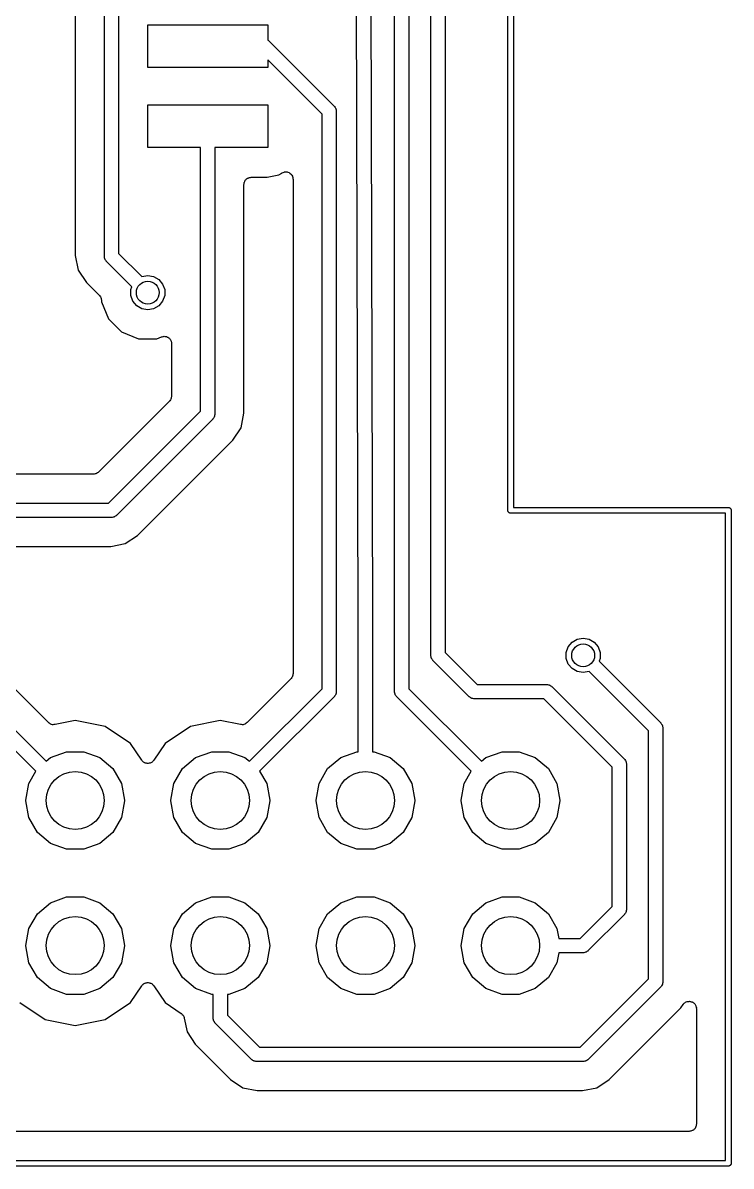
# Model space of a CAD drawing. Extents: x 34.2 to 58.5, y -63.5 to -33.
# Drawn here: x 46.07 to 58.47, y -63.55 to -43.54 of the extents above; entities that cross this region are included whole.
import ezdxf

# ---------------------------------------------------------------- set-up
doc = ezdxf.new("R2010")
doc.units = 0
doc.header["$MEASUREMENT"] = 0
doc.layers.add('BLACK', color=7, linetype='CONTINUOUS')

msp = doc.modelspace()

# ---------------------------------------------------------------- linework, layer by layer
at = {"layer": 'Black'}
for p, q in [((54.56, -52.07), (54.56, -33.07)), ((54.66, -33.02), (54.66, -52.02)), ((53.215, -54.61), (53.215, -38.7868)), ((53.465, -38.735), (53.465, -54.5582)), ((52.58, -55.245), (52.58, -39.4218)), ((52.83, -39.37), (52.83, -55.1932)), ((51.945, -53.975), (51.9118, -42.5943)), ((52.1617, -42.5429), (52.195, -53.9746)), ((46.992, -43.1925), (46.992, -47.6125)), ((47.5, -47.625), (47.5, -43.18)), ((47.75, -43.2318), (47.75, -47.5732)), ((48.26, -44.32), (48.26, -43.57)), ((48.26, -43.57), (50.36, -43.57)), ((50.36, -43.57), (50.36, -43.8402)), ((50.36, -43.8402), (50.3612, -43.8411)), ((50.3612, -43.8411), (50.3753, -43.8492)), ((50.3753, -43.8492), (50.3789, -43.8535)), ((50.3789, -43.8535), (50.3834, -43.8566)), ((50.3834, -43.8566), (51.5234, -44.9966)), ((51.31, -45.1368), (50.36, -44.1868)), ((50.36, -44.1868), (50.36, -44.32)), ((50.36, -44.32), (48.26, -44.32)), ((48.26, -45.72), (48.26, -44.97)), ((48.26, -44.97), (50.36, -44.97)), ((50.36, -44.97), (50.36, -45.72)), ((51.5234, -44.9966), (51.5265, -45.0011)), ((51.5265, -45.0011), (51.5308, -45.0047)), ((51.5308, -45.0047), (51.5389, -45.0188)), ((51.5389, -45.0188), (51.5483, -45.0322)), ((51.31, -55.1932), (51.31, -45.1368)), ((51.5483, -45.0322), (51.5497, -45.0375)), ((51.5497, -45.0375), (51.5525, -45.0422)), ((51.5525, -45.0422), (51.5553, -45.0583)), ((51.5553, -45.0583), (51.5595, -45.0741)), ((51.5595, -45.0741), (51.559, -45.0796)), ((51.559, -45.0796), (51.56, -45.085)), ((51.56, -45.085), (51.56, -55.245)), ((49.185, -45.72), (48.26, -45.72)), ((49.185, -50.3332), (49.185, -45.72)), ((50.36, -45.72), (49.435, -45.72)), ((49.435, -45.72), (49.435, -50.385)), ((50.3478, -46.2404), (50.5533, -46.2006)), ((50.5533, -46.2006), (50.6053, -46.1664)), ((50.6053, -46.1664), (50.6087, -46.165)), ((50.6087, -46.165), (50.6115, -46.1626)), ((50.6115, -46.1626), (50.6288, -46.1563)), ((50.6288, -46.1563), (50.6458, -46.149)), ((50.6458, -46.149), (50.6495, -46.1488)), ((50.6495, -46.1488), (50.6529, -46.1475)), ((50.6529, -46.1475), (50.6714, -46.1475)), ((50.6714, -46.1475), (50.6898, -46.1465)), ((50.6898, -46.1465), (50.6934, -46.1475)), ((50.6934, -46.1475), (50.6971, -46.1475)), ((50.6971, -46.1475), (50.7144, -46.1538)), ((50.7144, -46.1538), (50.7321, -46.1591)), ((50.7321, -46.1591), (50.735, -46.1613)), ((50.735, -46.1613), (50.7385, -46.1626)), ((50.7385, -46.1626), (50.7526, -46.1745)), ((50.7526, -46.1745), (50.7674, -46.1855)), ((50.7674, -46.1855), (50.7695, -46.1886)), ((50.7695, -46.1886), (50.7723, -46.191)), ((50.7723, -46.191), (50.7815, -46.2069)), ((50.7815, -46.2069), (50.7916, -46.2224)), ((50.7916, -46.2224), (50.7925, -46.226)), ((50.7925, -46.226), (50.7943, -46.2292)), ((49.943, -46.3674), (49.9449, -46.3565)), ((49.943, -50.3725), (49.943, -46.3674)), ((49.9449, -46.3454), (49.9487, -46.3349)), ((49.9449, -46.3565), (49.9449, -46.3454)), ((49.9487, -46.3349), (49.9507, -46.324)), ((49.9507, -46.324), (49.9562, -46.3144)), ((49.9562, -46.3144), (49.96, -46.3039)), ((49.96, -46.3039), (49.9672, -46.2954)), ((49.9672, -46.2954), (49.9727, -46.2858)), ((49.9727, -46.2858), (49.9812, -46.2787)), ((49.9812, -46.2787), (49.9884, -46.2702)), ((49.9884, -46.2702), (49.998, -46.2646)), ((49.998, -46.2646), (50.0065, -46.2575)), ((50.0065, -46.2575), (50.0169, -46.2537)), ((50.0169, -46.2537), (50.0266, -46.2481)), ((50.0266, -46.2481), (50.0375, -46.2462)), ((50.0375, -46.2462), (50.0479, -46.2424)), ((50.0479, -46.2424), (50.0591, -46.2424)), ((50.0591, -46.2424), (50.07, -46.2404)), ((50.07, -46.2404), (50.3478, -46.2404)), ((50.7943, -46.2292), (50.7975, -46.2473)), ((50.7975, -46.2473), (50.8018, -46.2653)), ((50.8018, -46.2653), (50.8014, -46.269)), ((50.8014, -46.269), (50.802, -46.2726)), ((50.802, -46.2726), (50.802, -54.9302)), ((46.992, -47.6125), (47.0425, -47.8663)), ((47.501, -47.6304), (47.5, -47.625)), ((47.75, -47.5732), (48.155, -47.9782)), ((47.5005, -47.6359), (47.501, -47.6304)), ((47.5047, -47.6517), (47.5005, -47.6359)), ((47.5075, -47.6678), (47.5047, -47.6517)), ((47.5103, -47.6725), (47.5075, -47.6678)), ((47.5117, -47.6778), (47.5103, -47.6725)), ((47.5211, -47.6912), (47.5117, -47.6778)), ((47.5292, -47.7053), (47.5211, -47.6912)), ((47.5335, -47.7089), (47.5292, -47.7053)), ((47.5366, -47.7134), (47.5335, -47.7089)), ((47.9814, -48.1582), (47.5366, -47.7134)), ((47.0425, -47.8663), (47.1862, -48.0814)), ((48.155, -47.9782), (48.157, -47.977)), ((48.157, -47.977), (48.26, -47.9589)), ((48.26, -47.9589), (48.363, -47.977)), ((48.363, -47.977), (48.4536, -48.0293)), ((47.1862, -48.0814), (47.4147, -48.3099)), ((47.9634, -48.2077), (47.9814, -48.1582)), ((47.9634, -48.3123), (47.9634, -48.2077)), ((48.4536, -48.0293), (48.5208, -48.1094)), ((48.5208, -48.1094), (48.5566, -48.2077)), ((48.5566, -48.2077), (48.5566, -48.3123)), ((47.4147, -48.3099), (47.4179, -48.3145)), ((47.4179, -48.3145), (47.4222, -48.3181)), ((47.4222, -48.3181), (47.4305, -48.3325)), ((47.4305, -48.3325), (47.44, -48.346)), ((47.44, -48.346), (47.4414, -48.3515)), ((47.4414, -48.3515), (47.4443, -48.3563)), ((47.4443, -48.3563), (47.4471, -48.3726)), ((47.4471, -48.3726), (47.4514, -48.3886)), ((47.4514, -48.3886), (47.4509, -48.3942)), ((47.4509, -48.3942), (47.4519, -48.3998)), ((47.4519, -48.3998), (47.4519, -48.42)), ((47.4519, -48.42), (47.5746, -48.7171)), ((47.9992, -48.4106), (47.9634, -48.3123)), ((48.0664, -48.4907), (47.9992, -48.4106)), ((48.5208, -48.4106), (48.4536, -48.4907)), ((48.5566, -48.3123), (48.5208, -48.4106)), ((48.157, -48.543), (48.0664, -48.4907)), ((48.26, -48.5611), (48.157, -48.543)), ((48.363, -48.543), (48.26, -48.5611)), ((48.4536, -48.4907), (48.363, -48.543)), ((47.5746, -48.7171), (47.8017, -48.9446)), ((47.8017, -48.9446), (48.0986, -49.0679)), ((48.515, -49.0315), (48.5279, -49.0268)), ((48.5279, -49.0268), (48.5364, -49.0268)), ((48.5364, -49.0268), (48.5446, -49.025)), ((48.5446, -49.025), (48.5583, -49.0268)), ((48.5583, -49.0268), (48.5721, -49.0268)), ((48.5721, -49.0268), (48.58, -49.0297)), ((48.0986, -49.0679), (48.42, -49.0681)), ((48.42, -49.0681), (48.5015, -49.0345)), ((48.5015, -49.0345), (48.515, -49.0315)), ((48.58, -49.0297), (48.5883, -49.0308)), ((48.5883, -49.0308), (48.6005, -49.0371)), ((48.6005, -49.0371), (48.6135, -49.0419)), ((48.6135, -49.0419), (48.6199, -49.0473)), ((48.6199, -49.0473), (48.6274, -49.0512)), ((48.6274, -49.0512), (48.6367, -49.0613)), ((48.6367, -49.0613), (48.6473, -49.0702)), ((48.6473, -49.0702), (48.6515, -49.0775)), ((48.6515, -49.0775), (48.6572, -49.0837)), ((48.6572, -49.0837), (48.6624, -49.0965)), ((48.6624, -49.0965), (48.6693, -49.1084)), ((48.6693, -49.1084), (48.6708, -49.1167)), ((48.6708, -49.1167), (48.674, -49.1245)), ((48.674, -49.1245), (48.6746, -49.1382)), ((48.6746, -49.1382), (48.677, -49.1518)), ((48.677, -49.1518), (48.677, -50.0702)), ((48.6398, -50.16), (47.4, -51.3998)), ((48.643, -50.1554), (48.6398, -50.16)), ((48.6473, -50.1518), (48.643, -50.1554)), ((48.6556, -50.1375), (48.6473, -50.1518)), ((48.6651, -50.1239), (48.6556, -50.1375)), ((48.6665, -50.1185), (48.6651, -50.1239)), ((48.6693, -50.1136), (48.6665, -50.1185)), ((48.6722, -50.0973), (48.6693, -50.1136)), ((48.6765, -50.0813), (48.6722, -50.0973)), ((48.677, -50.0702), (48.676, -50.0757)), ((48.676, -50.0757), (48.6765, -50.0813)), ((47.5732, -51.945), (49.185, -50.3332)), ((49.4275, -50.4278), (49.4247, -50.4325)), ((49.4303, -50.4117), (49.4275, -50.4278)), ((49.4345, -50.3959), (49.4303, -50.4117)), ((49.435, -50.385), (49.434, -50.3904)), ((49.434, -50.3904), (49.4345, -50.3959)), ((49.8925, -50.6263), (49.943, -50.3725)), ((49.3984, -50.4734), (47.7134, -52.1584)), ((49.4015, -50.4689), (49.3984, -50.4734)), ((49.4058, -50.4653), (49.4015, -50.4689)), ((49.4139, -50.4512), (49.4058, -50.4653)), ((49.4233, -50.4378), (49.4139, -50.4512)), ((49.4247, -50.4325), (49.4233, -50.4378)), ((49.7488, -50.8414), (49.8925, -50.6263)), ((48.0814, -52.5088), (49.7488, -50.8414)), ((47.3536, -51.4293), (47.3373, -51.4322)), ((47.3585, -51.4265), (47.3536, -51.4293)), ((47.3639, -51.4251), (47.3585, -51.4265)), ((47.3775, -51.4156), (47.3639, -51.4251)), ((47.3918, -51.4073), (47.3775, -51.4156)), ((47.3954, -51.403), (47.3918, -51.4073)), ((47.4, -51.3998), (47.3954, -51.403)), ((47.3102, -51.437), (44.3775, -51.437)), ((47.3157, -51.436), (47.3102, -51.437)), ((47.3213, -51.4365), (47.3157, -51.436)), ((47.3373, -51.4322), (47.3213, -51.4365)), ((44.0851, -51.945), (47.5732, -51.945)), ((54.66, -52.02), (58.42, -52.02)), ((58.42, -52.02), (58.4243, -52.0208)), ((58.4243, -52.0208), (58.4287, -52.0208)), ((58.4287, -52.0208), (58.4328, -52.0223)), ((58.4328, -52.0223), (58.4371, -52.023)), ((58.4371, -52.023), (58.4409, -52.0252)), ((58.4409, -52.0252), (58.445, -52.0267)), ((58.445, -52.0267), (58.4483, -52.0295)), ((58.4483, -52.0295), (58.4521, -52.0317)), ((47.625, -52.195), (44.0851, -52.195)), ((47.6304, -52.194), (47.625, -52.195)), ((47.6359, -52.1945), (47.6304, -52.194)), ((47.6517, -52.1903), (47.6359, -52.1945)), ((47.6678, -52.1875), (47.6517, -52.1903)), ((47.6725, -52.1847), (47.6678, -52.1875)), ((47.6778, -52.1833), (47.6725, -52.1847)), ((47.6912, -52.1739), (47.6778, -52.1833)), ((47.7053, -52.1658), (47.6912, -52.1739)), ((47.7089, -52.1615), (47.7053, -52.1658)), ((47.7134, -52.1584), (47.7089, -52.1615)), ((54.5608, -52.0743), (54.56, -52.07)), ((54.5608, -52.0787), (54.5608, -52.0743)), ((54.5623, -52.0828), (54.5608, -52.0787)), ((54.563, -52.0871), (54.5623, -52.0828)), ((54.5652, -52.0909), (54.563, -52.0871)), ((54.5667, -52.095), (54.5652, -52.0909)), ((54.5695, -52.0983), (54.5667, -52.095)), ((54.5717, -52.1021), (54.5695, -52.0983)), ((54.575, -52.1049), (54.5717, -52.1021)), ((54.5779, -52.1083), (54.575, -52.1049)), ((54.5816, -52.1105), (54.5779, -52.1083)), ((54.585, -52.1133), (54.5816, -52.1105)), ((54.5891, -52.1148), (54.585, -52.1133)), ((54.5929, -52.117), (54.5891, -52.1148)), ((54.5972, -52.1177), (54.5929, -52.117)), ((54.6013, -52.1192), (54.5972, -52.1177)), ((54.6057, -52.1192), (54.6013, -52.1192)), ((54.61, -52.12), (54.6057, -52.1192)), ((58.37, -52.12), (54.61, -52.12)), ((58.37, -63.45), (58.37, -52.12)), ((58.4521, -52.0317), (58.4549, -52.035)), ((58.4549, -52.035), (58.4583, -52.0379)), ((58.4583, -52.0379), (58.4605, -52.0416)), ((58.4605, -52.0416), (58.4633, -52.045)), ((58.4633, -52.045), (58.4648, -52.0491)), ((58.4648, -52.0491), (58.467, -52.0529)), ((58.467, -52.0529), (58.4677, -52.0572)), ((58.4677, -52.0572), (58.4692, -52.0613)), ((58.4692, -52.0613), (58.4692, -52.0657)), ((58.4692, -52.0657), (58.47, -52.07)), ((58.47, -52.07), (58.47, -63.5)), ((47.8663, -52.6525), (48.0814, -52.5088)), ((44.3771, -52.703), (47.6125, -52.703)), ((47.6125, -52.703), (47.8663, -52.6525)), ((51.945, -56.2962), (51.945, -53.975)), ((52.195, -53.9746), (52.195, -53.9748)), ((52.195, -53.9748), (52.195, -53.975)), ((52.195, -53.975), (52.195, -56.2962)), ((55.6192, -54.4594), (55.6864, -54.3793)), ((55.6864, -54.3793), (55.777, -54.327)), ((55.777, -54.327), (55.88, -54.3089)), ((55.88, -54.3089), (55.983, -54.327)), ((55.983, -54.327), (56.0736, -54.3793)), ((56.0736, -54.3793), (56.1408, -54.4594)), ((53.216, -54.6154), (53.215, -54.61)), ((53.2155, -54.6209), (53.216, -54.6154)), ((53.2197, -54.6367), (53.2155, -54.6209)), ((53.465, -54.5582), (54.0268, -55.12)), ((55.5834, -54.5577), (55.6192, -54.4594)), ((55.5834, -54.6623), (55.5834, -54.5577)), ((56.1408, -54.4594), (56.1766, -54.5577)), ((56.1766, -54.5577), (56.1766, -54.6623)), ((46.5222, -55.787), (45.5414, -54.8062)), ((53.2225, -54.6528), (53.2197, -54.6367)), ((53.2253, -54.6575), (53.2225, -54.6528)), ((53.2267, -54.6628), (53.2253, -54.6575)), ((53.2361, -54.6762), (53.2267, -54.6628)), ((53.2442, -54.6903), (53.2361, -54.6762)), ((53.2485, -54.6939), (53.2442, -54.6903)), ((53.2516, -54.6984), (53.2485, -54.6939)), ((53.8866, -55.3334), (53.2516, -54.6984)), ((55.6192, -54.7606), (55.5834, -54.6623)), ((55.6864, -54.8407), (55.6192, -54.7606)), ((56.1766, -54.6623), (56.1586, -54.7118)), ((56.1586, -54.7118), (57.2384, -55.7916)), ((50.7648, -55.02), (49.9978, -55.787)), ((50.768, -55.0154), (50.7648, -55.02)), ((50.7723, -55.0118), (50.768, -55.0154)), ((50.7806, -54.9975), (50.7723, -55.0118)), ((50.7901, -54.9839), (50.7806, -54.9975)), ((50.7915, -54.9785), (50.7901, -54.9839)), ((50.7943, -54.9736), (50.7915, -54.9785)), ((50.7972, -54.9573), (50.7943, -54.9736)), ((50.8015, -54.9413), (50.7972, -54.9573)), ((50.802, -54.9302), (50.801, -54.9357)), ((50.801, -54.9357), (50.8015, -54.9413)), ((55.777, -54.893), (55.6864, -54.8407)), ((55.88, -54.9111), (55.777, -54.893)), ((55.983, -54.893), (55.88, -54.9111)), ((55.985, -54.8918), (55.983, -54.893)), ((57.025, -55.9318), (55.985, -54.8918)), ((45.1734, -55.1566), (46.4806, -56.4639)), ((50.0766, -56.4266), (51.31, -55.1932)), ((52.83, -55.1932), (54.1006, -56.4639)), ((54.0268, -55.12), (55.245, -55.12)), ((55.245, -55.12), (55.2504, -55.121)), ((55.2504, -55.121), (55.2559, -55.1205)), ((55.2559, -55.1205), (55.2717, -55.1247)), ((55.2717, -55.1247), (55.2878, -55.1275)), ((55.2878, -55.1275), (55.2925, -55.1303)), ((55.2925, -55.1303), (55.2978, -55.1317)), ((55.2978, -55.1317), (55.3112, -55.1411)), ((55.3112, -55.1411), (55.3253, -55.1492)), ((55.3253, -55.1492), (55.3289, -55.1535)), ((55.3289, -55.1535), (55.3334, -55.1566)), ((55.3334, -55.1566), (56.6034, -56.4266)), ((46.3015, -56.6383), (45.0332, -55.37)), ((51.5234, -55.3334), (50.2534, -56.6034)), ((51.5265, -55.3289), (51.5234, -55.3334)), ((51.5308, -55.3253), (51.5265, -55.3289)), ((51.5389, -55.3112), (51.5308, -55.3253)), ((51.5483, -55.2978), (51.5389, -55.3112)), ((51.5497, -55.2925), (51.5483, -55.2978)), ((51.5525, -55.2878), (51.5497, -55.2925)), ((51.5553, -55.2717), (51.5525, -55.2878)), ((51.5595, -55.2559), (51.5553, -55.2717)), ((51.56, -55.245), (51.559, -55.2504)), ((51.559, -55.2504), (51.5595, -55.2559)), ((52.581, -55.2504), (52.58, -55.245)), ((52.5805, -55.2559), (52.581, -55.2504)), ((52.5847, -55.2717), (52.5805, -55.2559)), ((52.5875, -55.2878), (52.5847, -55.2717)), ((52.5903, -55.2925), (52.5875, -55.2878)), ((52.5917, -55.2978), (52.5903, -55.2925)), ((52.6011, -55.3112), (52.5917, -55.2978)), ((52.6092, -55.3253), (52.6011, -55.3112)), ((52.6135, -55.3289), (52.6092, -55.3253)), ((52.6166, -55.3334), (52.6135, -55.3289)), ((53.9215, -56.6383), (52.6166, -55.3334)), ((53.8911, -55.3365), (53.8866, -55.3334)), ((53.8947, -55.3408), (53.8911, -55.3365)), ((53.9088, -55.3489), (53.8947, -55.3408)), ((53.9222, -55.3583), (53.9088, -55.3489)), ((53.9275, -55.3597), (53.9222, -55.3583)), ((53.9322, -55.3625), (53.9275, -55.3597)), ((53.9483, -55.3653), (53.9322, -55.3625)), ((53.9641, -55.3695), (53.9483, -55.3653)), ((53.9696, -55.369), (53.9641, -55.3695)), ((53.975, -55.37), (53.9696, -55.369)), ((55.1932, -55.37), (53.975, -55.37)), ((56.39, -56.5668), (55.1932, -55.37)), ((46.5369, -55.7973), (46.5222, -55.787)), ((46.5509, -55.8086), (46.5369, -55.7973)), ((46.5549, -55.8099), (46.5509, -55.8086)), ((46.5584, -55.8123), (46.5549, -55.8099)), ((46.5757, -55.817), (46.5584, -55.8123)), ((46.5927, -55.8227), (46.5757, -55.817)), ((46.5969, -55.8227), (46.5927, -55.8227)), ((46.601, -55.8237), (46.5969, -55.8227)), ((46.6188, -55.8222), (46.601, -55.8237)), ((46.6368, -55.8218), (46.6188, -55.8222)), ((46.99, -55.7515), (46.6368, -55.8218)), ((47.5139, -55.8557), (46.99, -55.7515)), ((49.53, -55.7515), (49.0061, -55.8557)), ((49.8832, -55.8218), (49.53, -55.7515)), ((49.9012, -55.8222), (49.8832, -55.8218)), ((49.919, -55.8237), (49.9012, -55.8222)), ((49.9231, -55.8227), (49.919, -55.8237)), ((49.9273, -55.8227), (49.9231, -55.8227)), ((49.9443, -55.817), (49.9273, -55.8227)), ((49.9616, -55.8123), (49.9443, -55.817)), ((49.9651, -55.8099), (49.9616, -55.8123)), ((49.9691, -55.8086), (49.9651, -55.8099)), ((49.9831, -55.7973), (49.9691, -55.8086)), ((49.9978, -55.787), (49.9831, -55.7973)), ((57.2384, -55.7916), (57.2415, -55.7961)), ((57.2415, -55.7961), (57.2458, -55.7997)), ((57.2458, -55.7997), (57.2539, -55.8138)), ((57.2539, -55.8138), (57.2633, -55.8272)), ((57.2633, -55.8272), (57.2647, -55.8325)), ((57.2647, -55.8325), (57.2675, -55.8372)), ((47.9581, -56.1525), (47.5139, -55.8557)), ((49.0061, -55.8557), (48.5619, -56.1525)), ((57.025, -60.2732), (57.025, -55.9318)), ((57.2675, -55.8372), (57.2703, -55.8533)), ((57.2703, -55.8533), (57.2745, -55.8691)), ((57.2745, -55.8691), (57.274, -55.8746)), ((57.274, -55.8746), (57.275, -55.88)), ((57.275, -55.88), (57.275, -60.325)), ((48.1544, -56.4463), (47.9581, -56.1525)), ((48.5619, -56.1525), (48.3656, -56.4463)), ((46.4806, -56.4639), (46.5582, -56.3988)), ((46.5582, -56.3988), (46.84, -56.2962)), ((46.84, -56.2962), (47.14, -56.2962)), ((47.14, -56.2962), (47.4218, -56.3988)), ((47.4218, -56.3988), (47.6516, -56.5916)), ((48.8684, -56.5916), (49.0982, -56.3988)), ((49.0982, -56.3988), (49.38, -56.2962)), ((49.38, -56.2962), (49.68, -56.2962)), ((49.68, -56.2962), (49.9618, -56.3988)), ((49.9618, -56.3988), (50.0393, -56.4639)), ((50.0393, -56.4639), (50.0766, -56.4266)), ((51.4084, -56.5916), (51.6382, -56.3988)), ((51.6382, -56.3988), (51.92, -56.2962)), ((51.92, -56.2962), (51.945, -56.2962)), ((52.195, -56.2962), (52.22, -56.2962)), ((52.22, -56.2962), (52.5018, -56.3988)), ((52.5018, -56.3988), (52.7316, -56.5916)), ((54.1006, -56.4639), (54.1782, -56.3988)), ((54.1782, -56.3988), (54.46, -56.2962)), ((54.46, -56.2962), (54.76, -56.2962)), ((54.76, -56.2962), (55.0418, -56.3988)), ((55.0418, -56.3988), (55.2716, -56.5916)), ((56.6034, -56.4266), (56.6065, -56.4311)), ((56.6065, -56.4311), (56.6108, -56.4347)), ((47.6516, -56.5916), (47.8015, -56.8513)), ((48.164, -56.4563), (48.1544, -56.4463)), ((48.1722, -56.4675), (48.164, -56.4563)), ((48.1791, -56.4721), (48.1722, -56.4675)), ((48.1849, -56.4782), (48.1791, -56.4721)), ((48.1973, -56.4843), (48.1849, -56.4782)), ((48.2089, -56.492), (48.1973, -56.4843)), ((48.217, -56.494), (48.2089, -56.492)), ((48.2245, -56.4977), (48.217, -56.494)), ((48.2382, -56.4992), (48.2245, -56.4977)), ((48.2517, -56.5025), (48.2382, -56.4992)), ((48.26, -56.5016), (48.2517, -56.5025)), ((48.2683, -56.5025), (48.26, -56.5016)), ((48.2818, -56.4992), (48.2683, -56.5025)), ((48.2955, -56.4977), (48.2818, -56.4992)), ((48.303, -56.494), (48.2955, -56.4977)), ((48.3111, -56.492), (48.303, -56.494)), ((48.3227, -56.4843), (48.3111, -56.492)), ((48.3351, -56.4782), (48.3227, -56.4843)), ((48.3409, -56.4721), (48.3351, -56.4782)), ((48.3478, -56.4675), (48.3409, -56.4721)), ((48.356, -56.4563), (48.3478, -56.4675)), ((48.3656, -56.4463), (48.356, -56.4563)), ((48.7185, -56.8513), (48.8684, -56.5916)), ((50.2534, -56.6034), (50.2185, -56.6383)), ((50.2534, -56.6034), (50.2534, -56.6034)), ((50.2534, -56.6034), (50.2534, -56.6034)), ((51.2585, -56.8513), (51.4084, -56.5916)), ((52.7316, -56.5916), (52.8815, -56.8513)), ((55.2716, -56.5916), (55.4215, -56.8513)), ((56.39, -59.0032), (56.39, -56.5668)), ((56.6108, -56.4347), (56.6189, -56.4488)), ((56.6189, -56.4488), (56.6283, -56.4622)), ((56.6283, -56.4622), (56.6297, -56.4675)), ((56.6297, -56.4675), (56.6325, -56.4722)), ((56.6325, -56.4722), (56.6353, -56.4883)), ((56.6353, -56.4883), (56.6395, -56.5041)), ((56.6395, -56.5041), (56.639, -56.5096)), ((56.639, -56.5096), (56.64, -56.515)), ((56.64, -56.515), (56.64, -59.055)), ((46.1785, -56.8513), (46.3015, -56.6383)), ((50.2185, -56.6383), (50.3415, -56.8513)), ((53.7985, -56.8513), (53.9215, -56.6383)), ((46.1264, -57.1467), (46.1785, -56.8513)), ((47.8015, -56.8513), (47.8536, -57.1467)), ((48.6664, -57.1467), (48.7185, -56.8513)), ((50.3415, -56.8513), (50.3936, -57.1467)), ((51.2064, -57.1467), (51.2585, -56.8513)), ((52.8815, -56.8513), (52.9336, -57.1467)), ((53.7464, -57.1467), (53.7985, -56.8513)), ((55.4215, -56.8513), (55.4736, -57.1467)), ((46.1264, -57.1533), (46.1264, -57.1467)), ((46.1785, -57.4487), (46.1264, -57.1533)), ((47.8536, -57.1533), (47.8015, -57.4487)), ((47.8536, -57.1467), (47.8536, -57.1533)), ((48.6664, -57.1533), (48.6664, -57.1467)), ((48.7185, -57.4487), (48.6664, -57.1533)), ((50.3936, -57.1533), (50.3415, -57.4487)), ((50.3936, -57.1467), (50.3936, -57.1533)), ((51.2064, -57.1533), (51.2064, -57.1467)), ((51.2585, -57.4487), (51.2064, -57.1533)), ((52.9336, -57.1533), (52.8815, -57.4487)), ((52.9336, -57.1467), (52.9336, -57.1533)), ((53.7464, -57.1533), (53.7464, -57.1467)), ((53.7985, -57.4487), (53.7464, -57.1533)), ((55.4736, -57.1533), (55.4215, -57.4487)), ((55.4736, -57.1467), (55.4736, -57.1533)), ((46.3284, -57.7084), (46.1785, -57.4487)), ((47.8015, -57.4487), (47.6516, -57.7084)), ((48.8684, -57.7084), (48.7185, -57.4487)), ((50.3415, -57.4487), (50.1916, -57.7084)), ((51.4084, -57.7084), (51.2585, -57.4487)), ((52.8815, -57.4487), (52.7316, -57.7084)), ((53.9484, -57.7084), (53.7985, -57.4487)), ((55.4215, -57.4487), (55.2716, -57.7084)), ((46.5582, -57.9012), (46.3284, -57.7084)), ((47.6516, -57.7084), (47.4218, -57.9012)), ((49.0982, -57.9012), (48.8684, -57.7084)), ((50.1916, -57.7084), (49.9618, -57.9012)), ((51.6382, -57.9012), (51.4084, -57.7084)), ((52.7316, -57.7084), (52.5018, -57.9012)), ((54.1782, -57.9012), (53.9484, -57.7084)), ((55.2716, -57.7084), (55.0418, -57.9012)), ((46.84, -58.0038), (46.5582, -57.9012)), ((47.14, -58.0038), (46.84, -58.0038)), ((47.4218, -57.9012), (47.14, -58.0038)), ((49.38, -58.0038), (49.0982, -57.9012)), ((49.68, -58.0038), (49.38, -58.0038)), ((49.9618, -57.9012), (49.68, -58.0038)), ((51.92, -58.0038), (51.6382, -57.9012)), ((52.22, -58.0038), (51.92, -58.0038)), ((52.5018, -57.9012), (52.22, -58.0038)), ((54.46, -58.0038), (54.1782, -57.9012)), ((54.76, -58.0038), (54.46, -58.0038)), ((55.0418, -57.9012), (54.76, -58.0038)), ((46.3284, -59.1316), (46.5582, -58.9388)), ((46.5582, -58.9388), (46.84, -58.8362)), ((46.84, -58.8362), (47.14, -58.8362)), ((47.14, -58.8362), (47.4218, -58.9388)), ((47.4218, -58.9388), (47.6516, -59.1316)), ((48.8684, -59.1316), (49.0982, -58.9388)), ((49.0982, -58.9388), (49.38, -58.8362)), ((49.38, -58.8362), (49.68, -58.8362)), ((49.68, -58.8362), (49.9618, -58.9388)), ((49.9618, -58.9388), (50.1916, -59.1316)), ((51.4084, -59.1316), (51.6382, -58.9388)), ((51.6382, -58.9388), (51.92, -58.8362)), ((51.92, -58.8362), (52.22, -58.8362)), ((52.22, -58.8362), (52.5018, -58.9388)), ((52.5018, -58.9388), (52.7316, -59.1316)), ((53.9484, -59.1316), (54.1782, -58.9388)), ((54.1782, -58.9388), (54.46, -58.8362)), ((54.46, -58.8362), (54.76, -58.8362)), ((54.76, -58.8362), (55.0418, -58.9388)), ((55.0418, -58.9388), (55.2716, -59.1316)), ((55.8282, -59.565), (56.39, -59.0032)), ((46.1785, -59.3913), (46.3284, -59.1316)), ((47.6516, -59.1316), (47.8015, -59.3913)), ((48.7185, -59.3913), (48.8684, -59.1316)), ((50.1916, -59.1316), (50.3415, -59.3913)), ((51.2585, -59.3913), (51.4084, -59.1316)), ((52.7316, -59.1316), (52.8815, -59.3913)), ((53.7985, -59.3913), (53.9484, -59.1316)), ((55.2716, -59.1316), (55.4215, -59.3913)), ((56.6034, -59.1434), (55.9684, -59.7784)), ((56.6065, -59.1389), (56.6034, -59.1434)), ((56.6108, -59.1353), (56.6065, -59.1389)), ((56.6189, -59.1212), (56.6108, -59.1353)), ((56.6283, -59.1078), (56.6189, -59.1212)), ((56.6297, -59.1025), (56.6283, -59.1078)), ((56.6325, -59.0978), (56.6297, -59.1025)), ((56.6353, -59.0817), (56.6325, -59.0978)), ((56.6395, -59.0659), (56.6353, -59.0817)), ((56.64, -59.055), (56.639, -59.0604)), ((56.639, -59.0604), (56.6395, -59.0659)), ((46.1264, -59.6867), (46.1785, -59.3913)), ((47.8015, -59.3913), (47.8536, -59.6867)), ((48.6664, -59.6867), (48.7185, -59.3913)), ((50.3415, -59.3913), (50.3936, -59.6867)), ((51.2064, -59.6867), (51.2585, -59.3913)), ((52.8815, -59.3913), (52.9336, -59.6867)), ((53.7464, -59.6867), (53.7985, -59.3913)), ((55.4215, -59.3913), (55.4521, -59.565)), ((55.4521, -59.565), (55.8282, -59.565)), ((46.1264, -59.6933), (46.1264, -59.6867)), ((46.1785, -59.9887), (46.1264, -59.6933)), ((47.8536, -59.6933), (47.8015, -59.9887)), ((47.8536, -59.6867), (47.8536, -59.6933)), ((48.6664, -59.6933), (48.6664, -59.6867)), ((48.7185, -59.9887), (48.6664, -59.6933)), ((50.3936, -59.6933), (50.3415, -59.9887)), ((50.3936, -59.6867), (50.3936, -59.6933)), ((51.2064, -59.6933), (51.2064, -59.6867)), ((51.2585, -59.9887), (51.2064, -59.6933)), ((52.9336, -59.6933), (52.8815, -59.9887)), ((52.9336, -59.6867), (52.9336, -59.6933)), ((53.7464, -59.6933), (53.7464, -59.6867)), ((53.7985, -59.9887), (53.7464, -59.6933)), ((55.4521, -59.815), (55.4215, -59.9887)), ((55.88, -59.815), (55.4521, -59.815)), ((55.8854, -59.814), (55.88, -59.815)), ((55.8909, -59.8145), (55.8854, -59.814)), ((55.9067, -59.8103), (55.8909, -59.8145)), ((55.9228, -59.8075), (55.9067, -59.8103)), ((55.9275, -59.8047), (55.9228, -59.8075)), ((55.9328, -59.8033), (55.9275, -59.8047)), ((55.9462, -59.7939), (55.9328, -59.8033)), ((55.9603, -59.7858), (55.9462, -59.7939)), ((55.9639, -59.7815), (55.9603, -59.7858)), ((55.9684, -59.7784), (55.9639, -59.7815)), ((46.3284, -60.2484), (46.1785, -59.9887)), ((47.8015, -59.9887), (47.6516, -60.2484)), ((48.8684, -60.2484), (48.7185, -59.9887)), ((50.3415, -59.9887), (50.1916, -60.2484)), ((51.4084, -60.2484), (51.2585, -59.9887)), ((52.8815, -59.9887), (52.7316, -60.2484)), ((53.9484, -60.2484), (53.7985, -59.9887)), ((55.4215, -59.9887), (55.2716, -60.2484)), ((46.5582, -60.4412), (46.3284, -60.2484)), ((47.6516, -60.2484), (47.4218, -60.4412)), ((47.9581, -60.6875), (48.1544, -60.3937)), ((48.1544, -60.3937), (48.164, -60.3837)), ((48.164, -60.3837), (48.1722, -60.3725)), ((48.1722, -60.3725), (48.1791, -60.3679)), ((48.1791, -60.3679), (48.1849, -60.3618)), ((48.1849, -60.3618), (48.1973, -60.3557)), ((48.1973, -60.3557), (48.2089, -60.348)), ((48.2089, -60.348), (48.217, -60.346)), ((48.217, -60.346), (48.2245, -60.3423)), ((48.2245, -60.3423), (48.2382, -60.3408)), ((48.2382, -60.3408), (48.2517, -60.3375)), ((48.2517, -60.3375), (48.26, -60.3384)), ((48.26, -60.3384), (48.2683, -60.3375)), ((48.2683, -60.3375), (48.2818, -60.3408)), ((48.2818, -60.3408), (48.2955, -60.3423)), ((48.2955, -60.3423), (48.303, -60.346)), ((48.303, -60.346), (48.3111, -60.348)), ((48.3111, -60.348), (48.3227, -60.3557)), ((48.3227, -60.3557), (48.3351, -60.3618)), ((48.3351, -60.3618), (48.3409, -60.3679)), ((48.3409, -60.3679), (48.3478, -60.3725)), ((48.3478, -60.3725), (48.356, -60.3837)), ((48.356, -60.3837), (48.3656, -60.3937)), ((48.3656, -60.3937), (48.5619, -60.6875)), ((49.0982, -60.4412), (48.8684, -60.2484)), ((50.1916, -60.2484), (49.9618, -60.4412)), ((51.6382, -60.4412), (51.4084, -60.2484)), ((52.7316, -60.2484), (52.5018, -60.4412)), ((54.1782, -60.4412), (53.9484, -60.2484)), ((55.2716, -60.2484), (55.0418, -60.4412)), ((55.8282, -61.47), (57.025, -60.2732)), ((57.2384, -60.4134), (55.9684, -61.6834)), ((57.2415, -60.4089), (57.2384, -60.4134)), ((57.2458, -60.4053), (57.2415, -60.4089)), ((57.2539, -60.3912), (57.2458, -60.4053)), ((57.2633, -60.3778), (57.2539, -60.3912)), ((57.2647, -60.3725), (57.2633, -60.3778)), ((57.2675, -60.3678), (57.2647, -60.3725)), ((57.2703, -60.3517), (57.2675, -60.3678)), ((57.2745, -60.3359), (57.2703, -60.3517)), ((57.275, -60.325), (57.274, -60.3304)), ((57.274, -60.3304), (57.2745, -60.3359)), ((46.84, -60.5438), (46.5582, -60.4412)), ((47.14, -60.5438), (46.84, -60.5438)), ((47.4218, -60.4412), (47.14, -60.5438)), ((49.38, -60.5438), (49.0982, -60.4412)), ((49.405, -60.5438), (49.38, -60.5438)), ((49.405, -60.96), (49.405, -60.5438)), ((49.68, -60.5438), (49.655, -60.5438)), ((49.655, -60.5438), (49.655, -60.9082)), ((49.9618, -60.4412), (49.68, -60.5438)), ((51.92, -60.5438), (51.6382, -60.4412)), ((52.22, -60.5438), (51.92, -60.5438)), ((52.5018, -60.4412), (52.22, -60.5438)), ((54.46, -60.5438), (54.1782, -60.4412)), ((54.76, -60.5438), (54.46, -60.5438)), ((55.0418, -60.4412), (54.76, -60.5438)), ((46.0219, -60.6875), (46.4661, -60.9843)), ((47.5139, -60.9843), (47.9581, -60.6875)), ((48.5619, -60.6875), (48.845, -60.8766)), ((56.3364, -62.0338), (57.5888, -60.7814)), ((57.5888, -60.7814), (57.6294, -60.7206)), ((57.6294, -60.7206), (57.6342, -60.7156)), ((57.6342, -60.7156), (57.6377, -60.7095)), ((57.6377, -60.7095), (57.6494, -60.6997)), ((57.6494, -60.6997), (57.6599, -60.6887)), ((57.6599, -60.6887), (57.6662, -60.6857)), ((57.6662, -60.6857), (57.6715, -60.6812)), ((57.6715, -60.6812), (57.6858, -60.676)), ((57.6858, -60.676), (57.6995, -60.6692)), ((57.6995, -60.6692), (57.7064, -60.6685)), ((57.7064, -60.6685), (57.7129, -60.6661)), ((57.7129, -60.6661), (57.7282, -60.6661)), ((57.7282, -60.6661), (57.7433, -60.6644)), ((57.7433, -60.6644), (57.7501, -60.6661)), ((57.7501, -60.6661), (57.7571, -60.6661)), ((57.7571, -60.6661), (57.7714, -60.6713)), ((57.7714, -60.6713), (57.7861, -60.6749)), ((57.7861, -60.6749), (57.7919, -60.6788)), ((57.7919, -60.6788), (57.7985, -60.6812)), ((57.7985, -60.6812), (57.8102, -60.691)), ((57.8102, -60.691), (57.8228, -60.6994)), ((57.8228, -60.6994), (57.8269, -60.705)), ((57.8269, -60.705), (57.8323, -60.7095)), ((57.8323, -60.7095), (57.8399, -60.7227)), ((57.8399, -60.7227), (57.8489, -60.735)), ((57.8489, -60.735), (57.8509, -60.7417)), ((57.8509, -60.7417), (57.8543, -60.7477)), ((57.8543, -60.7477), (57.857, -60.7627)), ((57.857, -60.7627), (57.8612, -60.7773)), ((57.8612, -60.7773), (57.8608, -60.7843)), ((57.8608, -60.7843), (57.862, -60.7912)), ((57.862, -60.7912), (57.862, -62.815)), ((46.4661, -60.9843), (46.99, -61.0885)), ((46.99, -61.0885), (47.5139, -60.9843)), ((48.845, -60.8766), (48.849, -60.8805)), ((48.849, -60.8805), (48.8539, -60.8832)), ((48.8539, -60.8832), (48.8649, -60.8956)), ((48.8649, -60.8956), (48.8768, -60.9071)), ((48.8768, -60.9071), (48.8793, -60.9121)), ((48.8793, -60.9121), (48.883, -60.9163)), ((48.883, -60.9163), (48.889, -60.9318)), ((48.889, -60.9318), (48.8963, -60.9467)), ((48.8963, -60.9467), (48.897, -60.9522)), ((48.897, -60.9522), (48.899, -60.9574)), ((48.899, -60.9574), (48.9475, -61.2013)), ((49.406, -60.9654), (49.405, -60.96)), ((49.4055, -60.9709), (49.406, -60.9654)), ((49.4097, -60.9867), (49.4055, -60.9709)), ((49.4125, -61.0028), (49.4097, -60.9867)), ((49.4153, -61.0075), (49.4125, -61.0028)), ((49.4167, -61.0128), (49.4153, -61.0075)), ((49.4261, -61.0262), (49.4167, -61.0128)), ((49.4342, -61.0403), (49.4261, -61.0262)), ((49.655, -60.9082), (50.2168, -61.47)), ((48.9475, -61.2013), (49.0912, -61.4164)), ((49.4385, -61.0439), (49.4342, -61.0403)), ((49.4416, -61.0484), (49.4385, -61.0439)), ((50.0766, -61.6834), (49.4416, -61.0484)), ((49.0912, -61.4164), (49.7086, -62.0338)), ((50.2168, -61.47), (55.8282, -61.47)), ((50.0811, -61.6865), (50.0766, -61.6834)), ((50.0847, -61.6908), (50.0811, -61.6865)), ((50.0988, -61.6989), (50.0847, -61.6908)), ((50.1122, -61.7083), (50.0988, -61.6989)), ((50.1175, -61.7097), (50.1122, -61.7083)), ((50.1222, -61.7125), (50.1175, -61.7097)), ((50.1383, -61.7153), (50.1222, -61.7125)), ((50.1541, -61.7195), (50.1383, -61.7153)), ((50.1596, -61.719), (50.1541, -61.7195)), ((50.165, -61.72), (50.1596, -61.719)), ((55.88, -61.72), (50.165, -61.72)), ((55.8854, -61.719), (55.88, -61.72)), ((55.8909, -61.7195), (55.8854, -61.719)), ((55.9067, -61.7153), (55.8909, -61.7195)), ((55.9228, -61.7125), (55.9067, -61.7153)), ((55.9275, -61.7097), (55.9228, -61.7125)), ((55.9328, -61.7083), (55.9275, -61.7097)), ((55.9462, -61.6989), (55.9328, -61.7083)), ((55.9603, -61.6908), (55.9462, -61.6989)), ((55.9639, -61.6865), (55.9603, -61.6908)), ((55.9684, -61.6834), (55.9639, -61.6865)), ((49.7086, -62.0338), (49.9237, -62.1775)), ((56.1213, -62.1775), (56.3364, -62.0338)), ((49.9237, -62.1775), (50.1775, -62.228)), ((50.1775, -62.228), (55.8675, -62.228)), ((55.8675, -62.228), (56.1213, -62.1775)), ((57.8601, -62.8371), (57.8563, -62.8475)), ((57.862, -62.815), (57.8601, -62.8259)), ((57.8601, -62.8259), (57.8601, -62.8371)), ((57.735, -62.942), (34.975, -62.942)), ((57.7459, -62.9401), (57.735, -62.942)), ((57.7571, -62.9401), (57.7459, -62.9401)), ((57.7675, -62.9363), (57.7571, -62.9401)), ((57.7784, -62.9343), (57.7675, -62.9363)), ((57.7881, -62.9288), (57.7784, -62.9343)), ((57.7985, -62.925), (57.7881, -62.9288)), ((57.807, -62.9178), (57.7985, -62.925)), ((57.8166, -62.9123), (57.807, -62.9178)), ((57.8238, -62.9038), (57.8166, -62.9123)), ((57.8323, -62.8966), (57.8238, -62.9038)), ((57.8378, -62.887), (57.8323, -62.8966)), ((57.845, -62.8785), (57.8378, -62.887)), ((57.8488, -62.8681), (57.845, -62.8785)), ((57.8543, -62.8584), (57.8488, -62.8681)), ((57.8563, -62.8475), (57.8543, -62.8584)), ((58.42, -63.55), (34.29, -63.55)), ((34.34, -63.45), (58.37, -63.45)), ((58.4243, -63.5492), (58.42, -63.55)), ((58.4287, -63.5492), (58.4243, -63.5492)), ((58.4328, -63.5477), (58.4287, -63.5492)), ((58.4371, -63.547), (58.4328, -63.5477)), ((58.4409, -63.5448), (58.4371, -63.547)), ((58.445, -63.5433), (58.4409, -63.5448)), ((58.4483, -63.5405), (58.445, -63.5433)), ((58.4521, -63.5383), (58.4483, -63.5405)), ((58.4549, -63.5349), (58.4521, -63.5383)), ((58.4583, -63.5321), (58.4549, -63.5349)), ((58.4605, -63.5283), (58.4583, -63.5321)), ((58.4633, -63.525), (58.4605, -63.5283)), ((58.4648, -63.5209), (58.4633, -63.525)), ((58.467, -63.5171), (58.4648, -63.5209)), ((58.4677, -63.5128), (58.467, -63.5171)), ((58.4692, -63.5087), (58.4677, -63.5128)), ((58.47, -63.5), (58.4692, -63.5043)), ((58.4692, -63.5043), (58.4692, -63.5087))]:
    msp.add_line(p, q, dxfattribs=at)
for centre, radius in [((48.26, -48.26), 0.2), ((55.88, -54.61), 0.2), ((46.99, -57.15), 0.508), ((46.99, -57.15), 0.508), ((49.53, -57.15), 0.508), ((49.53, -57.15), 0.508), ((52.07, -57.15), 0.508), ((52.07, -57.15), 0.508), ((54.61, -57.15), 0.508), ((54.61, -57.15), 0.508), ((46.99, -59.69), 0.508), ((46.99, -59.69), 0.508), ((49.53, -59.69), 0.508), ((49.53, -59.69), 0.508), ((52.07, -59.69), 0.508), ((52.07, -59.69), 0.508), ((54.61, -59.69), 0.508), ((54.61, -59.69), 0.508)]:
    msp.add_circle(centre, radius, dxfattribs=at)

doc.saveas('drawing.dxf')
